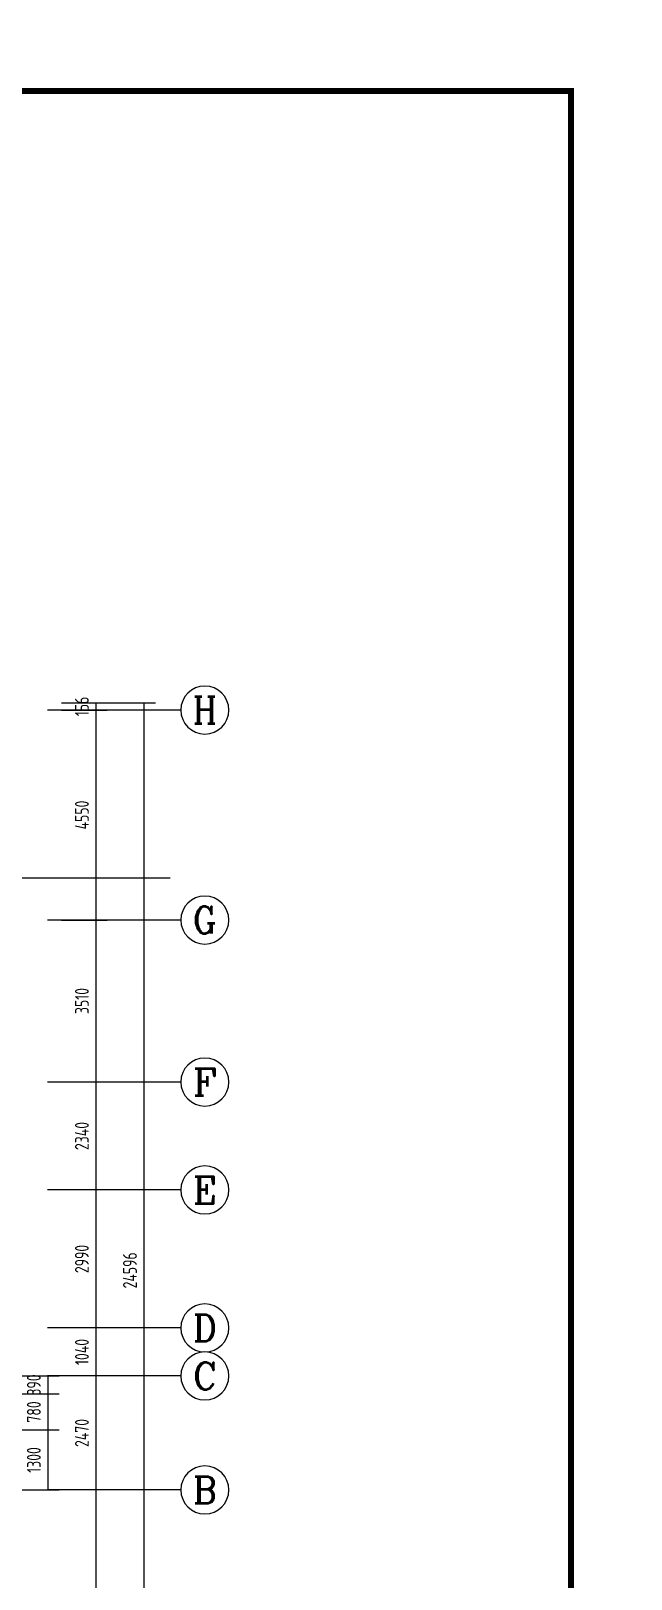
# Model space of a CAD drawing. Extents: x -726032 to 135930, y -151624 to 587044.
# Drawn here: x -315213 to -302225, y 466554 to 500099 of the extents above; entities that cross this region are included whole.
import ezdxf
from ezdxf.enums import TextEntityAlignment as Align

# ---------------------------------------------------------------- set-up
doc = ezdxf.new("R2010")
doc.units = 0
doc.header["$LTSCALE"] = 1000
doc.header["$MEASUREMENT"] = 0
doc.layers.get('0').update_dxf_attribs({"linetype": 'CONTINUOUS'})
doc.layers.get('DEFPOINTS').update_dxf_attribs({"color": 1, "linetype": 'CONTINUOUS'})
for name, color, linetype in [('AXIS', 245, 'CONTINUOUS'), ('AXIS_TEXT', 7, 'CONTINUOUS'), ('PUB_DIM', 245, 'CONTINUOUS'), ('PUB_TITLE', 1, 'CONTINUOUS'), ('引线', 213, 'CONTINUOUS')]:
    doc.layers.add(name, color=color, linetype=linetype)
doc.styles.add('COMPLEX', font='COMPLEX')
doc.styles.add('DIM_FONT', font='isocp.shx', dxfattribs={"width": 0.8})
doc.dimstyles.new('AXIS', dxfattribs={"dimtxt": 300, "dimasz": 1, "dimexe": 250, "dimexo": 300, "dimgap": 150, "dimtad": 1, "dimdec": 0, "dimzin": 0, "dimdsep": 46, "dimtxsty": 'DIM_FONT', "dimcen": 0.09, "dimse1": 1, "dimse2": 1, "dimclrt": 142, "dimadec": 0, "dimazin": 0, "dimtfac": 1, "dimtdec": 0, "dimtix": 1, "dimtmove": 2, "dimatfit": 3, "dimfxl": 1, "dimtolj": 1, "dimtzin": 0, "dimarcsym": 0})
doc.dimstyles.new('DIMN', dxfattribs={"dimtxt": 300, "dimasz": 1, "dimexe": 250, "dimexo": 300, "dimgap": 150, "dimtad": 1, "dimdec": 0, "dimzin": 0, "dimdsep": 46, "dimtxsty": 'DIM_FONT', "dimcen": 0.09, "dimclrt": 142, "dimadec": 0, "dimazin": 0, "dimtfac": 1, "dimtdec": 0, "dimtix": 1, "dimtmove": 2, "dimatfit": 3, "dimfxl": 1, "dimtolj": 1, "dimtzin": 0, "dimarcsym": 0})

# ---------------------------------------------------------------- blocks, each defined once
blk = doc.blocks.new('_AXISO')
blk.add_circle((0, 0), 0.5)
at = {"layer": 'AXIS_TEXT', "style": 'COMPLEX', "width": 1.041667}
blk.add_attdef('A', text='', height=0.56, dxfattribs=at).set_placement((-0.25, -0.28), (0.25, -0.28), align=Align.FIT)
blk = doc.blocks.new('*D3397')
at = {"layer": 'AXIS', "color": 0, "lineweight": -2, "transparency": 16777216}
blk.add_line((-313811, 480833), (-313811, 477325), dxfattribs=at)
at = {"layer": 'AXIS', "color": 0, "transparency": 16777216}
for points in [[(-313811, 480833), (-313811, 480833), (-313811, 480834)], [(-313811, 477325), (-313811, 477325), (-313811, 477324)]]:
    blk.add_solid(points, dxfattribs=at)
at = {"layer": 'DEFPOINTS', "color": 0, "transparency": 16777216}
for p in [(-314856, 480834), (-314856, 477324), (-313811, 477324)]:
    blk.add_point(p, dxfattribs=at)
at = {"layer": 'AXIS', "color": 142, "transparency": 16777216, "insert": (-314111, 479079), "char_height": 300, "attachment_point": 5, "rotation": 90, "style": 'DIM_FONT'}
blk.add_mtext('\\A1;3510', dxfattribs=at)
blk = doc.blocks.new('*D1343')
at = {"layer": 'AXIS', "color": 0, "lineweight": -2, "transparency": 16777216}
for p, q in [((-314556, 485540), (-312521, 485540)), ((-312771, 485539), (-312771, 460945)), ((-314556, 460944), (-312521, 460944))]:
    blk.add_line(p, q, dxfattribs=at)
at = {"layer": 'AXIS', "color": 0, "transparency": 16777216}
for points in [[(-312771, 485539), (-312771, 485539), (-312771, 485540)], [(-312771, 460945), (-312771, 460945), (-312771, 460944)]]:
    blk.add_solid(points, dxfattribs=at)
at = {"layer": 'DEFPOINTS', "color": 0, "transparency": 16777216}
for p in [(-314856, 485540), (-314856, 460944), (-312771, 460944)]:
    blk.add_point(p, dxfattribs=at)
at = {"layer": 'AXIS', "color": 142, "transparency": 16777216, "insert": (-313071, 473242), "char_height": 300, "attachment_point": 5, "rotation": 90, "style": 'DIM_FONT'}
blk.add_mtext('\\A1;24596', dxfattribs=at)
blk = doc.blocks.new('*D1347')
at = {"layer": 'DEFPOINTS', "color": 0, "transparency": 16777216}
for p in [(-315896, 470954), (-315896, 470564), (-314851, 470564)]:
    blk.add_point(p, dxfattribs=at)
at = {"layer": 'PUB_DIM', "color": 0, "lineweight": -2, "transparency": 16777216}
for p, q in [((-315596, 470954), (-314601, 470954)), ((-314851, 470955), (-314851, 470956)), ((-314851, 470954), (-314851, 470564)), ((-315596, 470564), (-314601, 470564)), ((-314851, 470563), (-314851, 470562))]:
    blk.add_line(p, q, dxfattribs=at)
at = {"layer": 'PUB_DIM', "color": 0, "transparency": 16777216}
for points in [[(-314851, 470955), (-314851, 470955), (-314851, 470954)], [(-314851, 470563), (-314851, 470563), (-314851, 470564)]]:
    blk.add_solid(points, dxfattribs=at)
at = {"layer": 'PUB_DIM', "color": 142, "transparency": 16777216, "insert": (-315151, 470759), "char_height": 300, "attachment_point": 5, "rotation": 90, "style": 'DIM_FONT'}
blk.add_mtext('\\A1;390', dxfattribs=at)
blk = doc.blocks.new('*D1350')
at = {"layer": 'DEFPOINTS', "color": 0, "transparency": 16777216}
for p in [(-315896, 470564), (-315896, 469784), (-314851, 469784)]:
    blk.add_point(p, dxfattribs=at)
at = {"layer": 'PUB_DIM', "color": 0, "lineweight": -2, "transparency": 16777216}
for p, q in [((-315596, 470564), (-314601, 470564)), ((-314851, 470563), (-314851, 469785)), ((-315596, 469784), (-314601, 469784))]:
    blk.add_line(p, q, dxfattribs=at)
at = {"layer": 'PUB_DIM', "color": 0, "transparency": 16777216}
for points in [[(-314851, 470563), (-314851, 470563), (-314851, 470564)], [(-314851, 469785), (-314851, 469785), (-314851, 469784)]]:
    blk.add_solid(points, dxfattribs=at)
at = {"layer": 'PUB_DIM', "color": 142, "transparency": 16777216, "insert": (-315151, 470174), "char_height": 300, "attachment_point": 5, "rotation": 90, "style": 'DIM_FONT'}
blk.add_mtext('\\A1;780', dxfattribs=at)
blk = doc.blocks.new('*D1351')
at = {"layer": 'DEFPOINTS', "color": 0, "transparency": 16777216}
for p in [(-315896, 469784), (-315896, 468484), (-314851, 468484)]:
    blk.add_point(p, dxfattribs=at)
at = {"layer": 'PUB_DIM', "color": 0, "lineweight": -2, "transparency": 16777216}
for p, q in [((-315596, 469784), (-314601, 469784)), ((-314851, 469783), (-314851, 468485)), ((-315596, 468484), (-314601, 468484))]:
    blk.add_line(p, q, dxfattribs=at)
at = {"layer": 'PUB_DIM', "color": 0, "transparency": 16777216}
for points in [[(-314851, 469783), (-314851, 469783), (-314851, 469784)], [(-314851, 468485), (-314851, 468485), (-314851, 468484)]]:
    blk.add_solid(points, dxfattribs=at)
at = {"layer": 'PUB_DIM', "color": 142, "transparency": 16777216, "insert": (-315151, 469134), "char_height": 300, "attachment_point": 5, "rotation": 90, "style": 'DIM_FONT'}
blk.add_mtext('\\A1;1300', dxfattribs=at)
blk = doc.blocks.new('*D3401')
at = {"layer": 'AXIS', "color": 0, "lineweight": -2, "transparency": 16777216}
blk.add_line((-313811, 474983), (-313811, 471995), dxfattribs=at)
at = {"layer": 'AXIS', "color": 0, "transparency": 16777216}
for points in [[(-313811, 474983), (-313811, 474983), (-313811, 474984)], [(-313811, 471995), (-313811, 471995), (-313811, 471994)]]:
    blk.add_solid(points, dxfattribs=at)
at = {"layer": 'DEFPOINTS', "color": 0, "transparency": 16777216}
for p in [(-314856, 474984), (-314856, 471994), (-313811, 471994)]:
    blk.add_point(p, dxfattribs=at)
at = {"layer": 'AXIS', "color": 142, "transparency": 16777216, "insert": (-314111, 473489), "char_height": 300, "attachment_point": 5, "rotation": 90, "style": 'DIM_FONT'}
blk.add_mtext('\\A1;2990', dxfattribs=at)
blk = doc.blocks.new('*D3402')
at = {"layer": 'AXIS', "color": 0, "lineweight": -2, "transparency": 16777216}
blk.add_line((-313811, 471993), (-313811, 470955), dxfattribs=at)
at = {"layer": 'AXIS', "color": 0, "transparency": 16777216}
for points in [[(-313811, 471993), (-313811, 471993), (-313811, 471994)], [(-313811, 470955), (-313811, 470955), (-313811, 470954)]]:
    blk.add_solid(points, dxfattribs=at)
at = {"layer": 'DEFPOINTS', "color": 0, "transparency": 16777216}
for p in [(-314856, 471994), (-314856, 470954), (-313811, 470954)]:
    blk.add_point(p, dxfattribs=at)
at = {"layer": 'AXIS', "color": 142, "transparency": 16777216, "insert": (-314111, 471474), "char_height": 300, "attachment_point": 5, "rotation": 90, "style": 'DIM_FONT'}
blk.add_mtext('\\A1;1040', dxfattribs=at)
blk = doc.blocks.new('*D3404')
at = {"layer": 'AXIS', "color": 0, "lineweight": -2, "transparency": 16777216}
blk.add_line((-313811, 468483), (-313811, 463155), dxfattribs=at)
at = {"layer": 'AXIS', "color": 0, "transparency": 16777216}
for points in [[(-313811, 468483), (-313811, 468483), (-313811, 468484)], [(-313811, 463155), (-313811, 463155), (-313811, 463154)]]:
    blk.add_solid(points, dxfattribs=at)
at = {"layer": 'DEFPOINTS', "color": 0, "transparency": 16777216}
for p in [(-314856, 468484), (-314856, 463154), (-313811, 463154)]:
    blk.add_point(p, dxfattribs=at)
at = {"layer": 'AXIS', "color": 142, "transparency": 16777216, "insert": (-314111, 465819), "char_height": 300, "attachment_point": 5, "rotation": 90, "style": 'DIM_FONT'}
blk.add_mtext('\\A1;5330', dxfattribs=at)
blk = doc.blocks.new('*D3405')
at = {"layer": 'AXIS', "color": 0, "lineweight": -2, "transparency": 16777216}
blk.add_line((-313811, 470953), (-313811, 468485), dxfattribs=at)
at = {"layer": 'AXIS', "color": 0, "transparency": 16777216}
for points in [[(-313811, 470953), (-313811, 470953), (-313811, 470954)], [(-313811, 468485), (-313811, 468485), (-313811, 468484)]]:
    blk.add_solid(points, dxfattribs=at)
at = {"layer": 'DEFPOINTS', "color": 0, "transparency": 16777216}
for p in [(-314856, 470954), (-314856, 468484), (-313811, 468484)]:
    blk.add_point(p, dxfattribs=at)
at = {"layer": 'AXIS', "color": 142, "transparency": 16777216, "insert": (-314111, 469719), "char_height": 300, "attachment_point": 5, "rotation": 90, "style": 'DIM_FONT'}
blk.add_mtext('\\A1;2470', dxfattribs=at)
blk = doc.blocks.new('*D3406')
at = {"layer": 'AXIS', "color": 0, "lineweight": -2, "transparency": 16777216}
blk.add_line((-313811, 477323), (-313811, 474985), dxfattribs=at)
at = {"layer": 'AXIS', "color": 0, "transparency": 16777216}
for points in [[(-313811, 477323), (-313811, 477323), (-313811, 477324)], [(-313811, 474985), (-313811, 474985), (-313811, 474984)]]:
    blk.add_solid(points, dxfattribs=at)
at = {"layer": 'DEFPOINTS', "color": 0, "transparency": 16777216}
for p in [(-314856, 477324), (-314856, 474984), (-313811, 474984)]:
    blk.add_point(p, dxfattribs=at)
at = {"layer": 'AXIS', "color": 142, "transparency": 16777216, "insert": (-314111, 476154), "char_height": 300, "attachment_point": 5, "rotation": 90, "style": 'DIM_FONT'}
blk.add_mtext('\\A1;2340', dxfattribs=at)
blk = doc.blocks.new('*D1362')
at = {"layer": 'AXIS', "color": 0, "lineweight": -2, "transparency": 16777216}
for p, q in [((-314556, 485540), (-313561, 485540)), ((-313811, 485541), (-313811, 485542)), ((-313811, 485540), (-313811, 485384)), ((-314556, 485384), (-313561, 485384)), ((-313811, 485383), (-313811, 485382))]:
    blk.add_line(p, q, dxfattribs=at)
at = {"layer": 'AXIS', "color": 0, "transparency": 16777216}
for points in [[(-313811, 485541), (-313811, 485541), (-313811, 485540)], [(-313811, 485383), (-313811, 485383), (-313811, 485384)]]:
    blk.add_solid(points, dxfattribs=at)
at = {"layer": 'DEFPOINTS', "color": 0, "transparency": 16777216}
for p in [(-314856, 485540), (-314856, 485384), (-313811, 485384)]:
    blk.add_point(p, dxfattribs=at)
at = {"layer": 'AXIS', "color": 142, "transparency": 16777216, "insert": (-314111, 485462), "char_height": 300, "attachment_point": 5, "rotation": 90, "style": 'DIM_FONT'}
blk.add_mtext('\\A1;156', dxfattribs=at)
blk = doc.blocks.new('*D1363')
at = {"layer": 'AXIS', "color": 0, "lineweight": -2, "transparency": 16777216}
for p, q in [((-314556, 485384), (-313561, 485384)), ((-313811, 485383), (-313811, 480835)), ((-314556, 480834), (-313561, 480834))]:
    blk.add_line(p, q, dxfattribs=at)
at = {"layer": 'AXIS', "color": 0, "transparency": 16777216}
for points in [[(-313811, 485383), (-313811, 485383), (-313811, 485384)], [(-313811, 480835), (-313811, 480835), (-313811, 480834)]]:
    blk.add_solid(points, dxfattribs=at)
at = {"layer": 'DEFPOINTS', "color": 0, "transparency": 16777216}
for p in [(-314856, 485384), (-314856, 480834), (-313811, 480834)]:
    blk.add_point(p, dxfattribs=at)
at = {"layer": 'AXIS', "color": 142, "transparency": 16777216, "insert": (-314111, 483109), "char_height": 300, "attachment_point": 5, "rotation": 90, "style": 'DIM_FONT'}
blk.add_mtext('\\A1;4550', dxfattribs=at)

msp = doc.modelspace()

# ---------------------------------------------------------------- linework, layer by layer
at = {"layer": 'AXIS'}
for p, q in [((-311969.9, 485384), (-314856.4, 485384)), ((-311969.9, 480834), (-314856.4, 480834)), ((-311969.9, 477324), (-314856.4, 477324)), ((-311969.9, 474984), (-314856.4, 474984)), ((-311969.9, 471994), (-314856.4, 471994)), ((-311969.9, 470954), (-314856.4, 470954)), ((-311969.9, 468484), (-314856.4, 468484))]:
    msp.add_line(p, q, dxfattribs=at)
at = {"layer": 'PUB_TITLE'}
for points, const_width in [([(-398815.4, 445498.4), (-302225.4, 445498.4), (-302225.4, 500098.4), (-398815.4, 500098.4)], 0.234), ([(-396215.4, 446798.4), (-303525.4, 446798.4), (-303525.4, 498798.4), (-396215.4, 498798.4)], 130)]:
    msp.add_lwpolyline(points, close=True, dxfattribs=dict(at, const_width=const_width))
at = {"layer": '引线'}
msp.add_lwpolyline([(-315794, 480595.2), (-315416.2, 481751.2), (-312201.2, 481751.2)], dxfattribs=at)

# ---------------------------------------------------------------- block references
at = {"layer": 'AXIS'}
ref = msp.add_blockref('_AXISO', (-311449.9, 485384), dxfattribs=dict(at, xscale=-1040, yscale=1040, zscale=1040))
ref.add_attrib('A', 'H', dxfattribs={"layer": 'AXIS_TEXT', "height": 582.4, "style": 'COMPLEX', "width": 0.9375}).set_placement((-311709.9, 485092.8), (-311189.9, 485092.8), align=Align.FIT)
ref = msp.add_blockref('_AXISO', (-311449.9, 480834), dxfattribs=dict(at, xscale=-1040, yscale=1040, zscale=1040))
ref.add_attrib('A', 'G', dxfattribs={"layer": 'AXIS_TEXT', "height": 582.4, "style": 'COMPLEX', "width": 1.041667}).set_placement((-311709.9, 480542.8), (-311189.9, 480542.8), align=Align.FIT)
ref = msp.add_blockref('_AXISO', (-311449.9, 477324), dxfattribs=dict(at, xscale=-1040, yscale=1040, zscale=1040))
ref.add_attrib('A', 'F', dxfattribs={"layer": 'AXIS_TEXT', "height": 582.4, "style": 'COMPLEX', "width": 1.171875}).set_placement((-311709.9, 477032.8), (-311189.9, 477032.8), align=Align.FIT)
ref = msp.add_blockref('_AXISO', (-311449.9, 474984), dxfattribs=dict(at, xscale=-1040, yscale=1040, zscale=1040))
ref.add_attrib('A', 'E', dxfattribs={"layer": 'AXIS_TEXT', "height": 582.4, "style": 'COMPLEX', "width": 1.171875}).set_placement((-311709.9, 474692.8), (-311189.9, 474692.8), align=Align.FIT)
ref = msp.add_blockref('_AXISO', (-311449.9, 471994), dxfattribs=dict(at, xscale=-1040, yscale=1040, zscale=1040))
ref.add_attrib('A', 'D', dxfattribs={"layer": 'AXIS_TEXT', "height": 582.4, "style": 'COMPLEX', "width": 1.102941}).set_placement((-311709.9, 471702.8), (-311189.9, 471702.8), align=Align.FIT)
ref = msp.add_blockref('_AXISO', (-311449.9, 470954), dxfattribs=dict(at, xscale=-1040, yscale=1040, zscale=1040))
ref.add_attrib('A', 'C', dxfattribs={"layer": 'AXIS_TEXT', "height": 582.4, "style": 'COMPLEX', "width": 1.25}).set_placement((-311709.9, 470662.8), (-311189.9, 470662.8), align=Align.FIT)
ref = msp.add_blockref('_AXISO', (-311449.9, 468484), dxfattribs=dict(at, xscale=-1040, yscale=1040, zscale=1040))
ref.add_attrib('A', 'B', dxfattribs={"layer": 'AXIS_TEXT', "height": 582.4, "style": 'COMPLEX', "width": 1.102941}).set_placement((-311709.9, 468192.8), (-311189.9, 468192.8), align=Align.FIT)

# ---------------------------------------------------------------- dimensions: what is measured, and where the dimension line sits
for p1, p2, distance, picture, middle in [((-314856.4, 485540), (-314856.4, 485384), 1045.8, '*D1362', (-314110.7, 485462)), ((-314856.4, 485540), (-314856.4, 460943.8), 2085.8, '*D1343', (-313070.7, 473241.9)), ((-314856.4, 485384), (-314856.4, 480834), 1045.8, '*D1363', (-314110.7, 483109))]:
    dim = msp.add_aligned_dim(p1=p1, p2=p2, distance=distance, dimstyle='DIMN', dxfattribs=at)
    dim.commit()
    dim.dimension.update_dxf_attribs({"geometry": picture, "text_midpoint": middle})
for base, p1, p2, picture, middle in [((-313810.7, 477324), (-314856.4, 480834), (-314856.4, 477324), '*D3397', (-314110.7, 479079)), ((-313810.7, 474984), (-314856.4, 477324), (-314856.4, 474984), '*D3406', (-314110.7, 476154)), ((-313810.7, 471994), (-314856.4, 474984), (-314856.4, 471994), '*D3401', (-314110.7, 473489)), ((-313810.7, 470954), (-314856.4, 471994), (-314856.4, 470954), '*D3402', (-314110.7, 471474)), ((-313810.7, 468484), (-314856.4, 470954), (-314856.4, 468484), '*D3405', (-314110.7, 469719)), ((-313810.7, 463154), (-314856.4, 468484), (-314856.4, 463154), '*D3404', (-314110.7, 465819))]:
    dim = msp.add_linear_dim(base=base, p1=p1, p2=p2, angle=270, dimstyle='AXIS', dxfattribs=at)
    dim.commit()
    dim.dimension.update_dxf_attribs({"geometry": picture, "text_midpoint": middle})
at = {"layer": 'PUB_DIM'}
for base, p1, p2, picture, middle in [((-314850.7, 470564), (-315896.4, 470954), (-315896.4, 470564), '*D1347', (-315150.7, 470759)), ((-314850.7, 469784), (-315896.4, 470564), (-315896.4, 469784), '*D1350', (-315150.7, 470174)), ((-314850.7, 468484), (-315896.4, 469784), (-315896.4, 468484), '*D1351', (-315150.7, 469134))]:
    dim = msp.add_linear_dim(base=base, p1=p1, p2=p2, angle=270, dimstyle='DIMN', dxfattribs=at)
    dim.commit()
    dim.dimension.update_dxf_attribs({"geometry": picture, "text_midpoint": middle})

doc.saveas('drawing.dxf')
